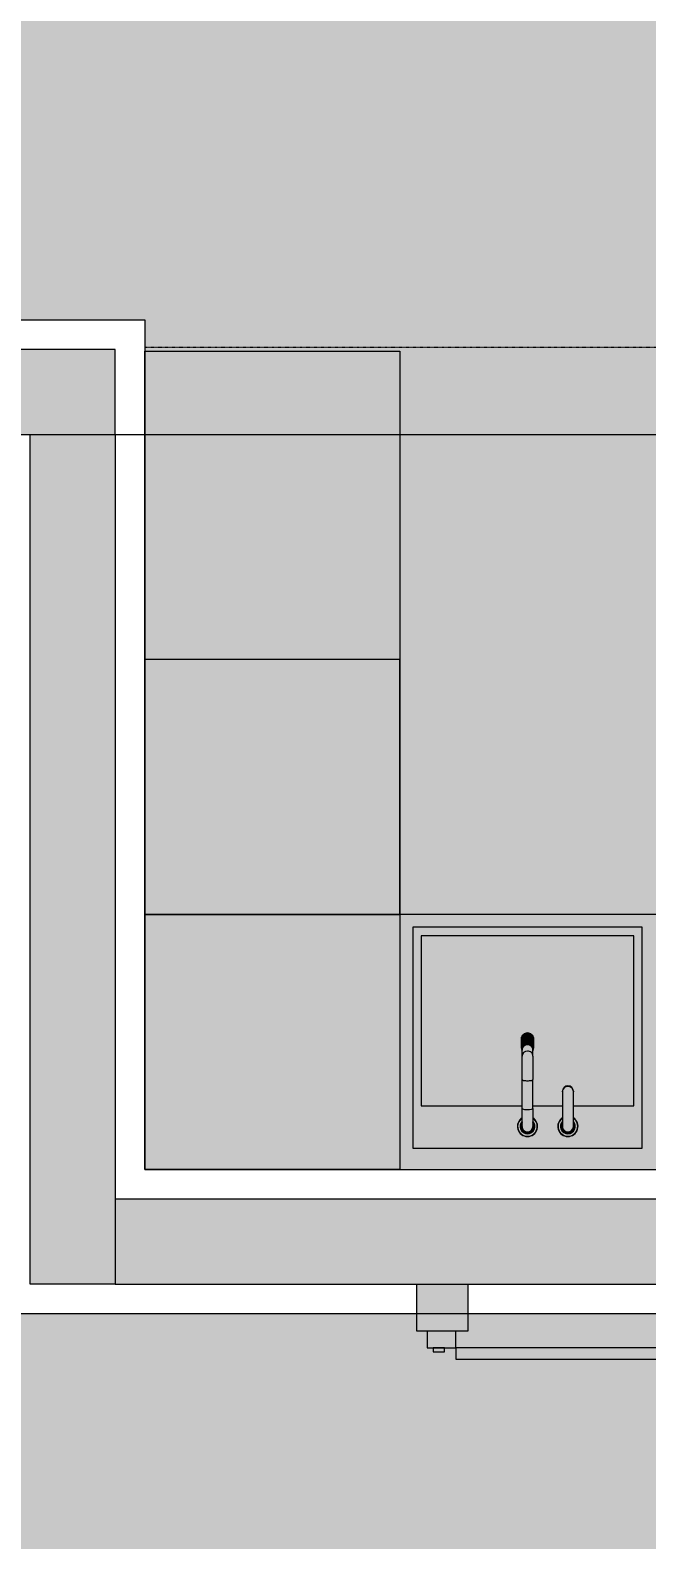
# Model space of a CAD drawing. Header units: millimetres. Extents: x 475206255 to 476720147, y 4620882299 to 4621447368.
# Drawn here: x 475291532 to 475292983, y 4621100015 to 4621103568 of the extents above; entities that cross this region are included whole.
import ezdxf

# ---------------------------------------------------------------- set-up
doc = ezdxf.new("R2010")
doc.units = ezdxf.units.MM
doc.header["$MEASUREMENT"] = 0
doc.linetypes.add('ACAD_ISO02W100', pattern=[7.5, 6, -1.5])
doc.linetypes.add('dash fine 0_25', pattern=[0.5952, 0.2976, -0.2976])
for name, color, linetype, lineweight in [('2D Drafting - General_Pen_No__250_Pen_No__7_Pen_No__250', 7, 'Continuous', 0), ('2D Drafting - General_Pen_No__250_Pen_No__7_Pen_No__7', 7, 'Continuous', 0), ('2D Drafting - General_Pen_No__7_Pen_No__7_Pen_No__7', 7, 'Continuous', 0), ('Doors_Pen_No__7_Pen_No__7_Pen_No__7', 7, 'Continuous', 0), ('G-Anno-Nplt_Pen_No__151', 151, 'Continuous', 0), ('G-Anno-Nplt_Pen_No__4', 7, 'Continuous', 0), ('New_--------AVEJI_MODZRAVI_Pen_No__7', 7, 'Continuous', 0), ('New_--------AVEJI_UDZRAVI_Pen_No__7', 7, 'Continuous', 0), ('zoma_Pen_No__142', 142, 'Continuous', 0), ('zoma_Pen_No__5_Pen_No__5', 5, 'Continuous', 0)]:
    doc.layers.add(name, color=color, linetype=linetype, lineweight=lineweight)
doc.layers.add('New_--aveji_Pen_No__251', color=7, linetype='Continuous', lineweight=0, true_color=0x656565)
doc.layers.add('zoma', color=7, linetype='Continuous')
doc.styles.add('GENERATED_STYLE_2', font='arial.ttf')
doc.dimstyles.new('GENERATED_STYLE__3', dxfattribs={"dimtxt": 200, "dimasz": 64.421331, "dimexe": 0.18, "dimexo": 3, "dimgap": 0, "dimtad": 1, "dimtih": 1, "dimtoh": 1, "dimlfac": 0.001, "dimzin": 0, "dimdsep": 46, "dimtxsty": 'GENERATED_STYLE_2', "dimblk": 'ARROWHEAD_2', "dimblk1": 'ARROWHEAD_2', "dimblk2": 'ARROWHEAD_2', "dimcen": 0.09, "dimclrd": 142, "dimclre": 142, "dimclrt": 142, "dimadec": 0, "dimazin": 0, "dimtfac": 1, "dimtdec": 4, "dimtmove": 0, "dimatfit": 3, "dimfxl": 1, "dimtolj": 1, "dimtzin": 0, "dimarcsym": 0})
doc.dimstyles.new('GENERATED_STYLE__9', dxfattribs={"dimtxt": 200, "dimasz": 64.421331, "dimexe": 0.18, "dimexo": 3, "dimgap": 0, "dimtad": 1, "dimlfac": 0.001, "dimzin": 0, "dimdsep": 46, "dimtxsty": 'GENERATED_STYLE_2', "dimblk": 'ARROWHEAD_2', "dimblk1": 'ARROWHEAD_2', "dimblk2": 'ARROWHEAD_2', "dimcen": 0.09, "dimclrd": 142, "dimclre": 142, "dimclrt": 142, "dimadec": 0, "dimazin": 0, "dimtfac": 1, "dimtdec": 4, "dimtmove": 0, "dimatfit": 3, "dimfxl": 1, "dimtolj": 1, "dimtzin": 0, "dimarcsym": 0})

# ---------------------------------------------------------------- blocks, each defined once
blk = doc.blocks.new('*D203', base_point=(475826095.8, 4621095193.2))
at = {"layer": 'zoma_Pen_No__142', "color": 142, "linetype": 'Continuous', "lineweight": 0, "transparency": 16777216}
for p, q in [((475299428.3, 4621110216.4), (475299428.3, 4621110257.9)), ((475299491.9, 4621110216.4), (475299364.8, 4621110216.4)), ((475299470.7, 4621110192), (475299386, 4621110240.9)), ((475299428.3, 4621095016.4), (475299428.3, 4621110216.4)), ((475299386, 4621095040.9), (475299470.7, 4621094992)), ((475299491.9, 4621095016.4), (475299364.8, 4621095016.4)), ((475299428.3, 4621094975), (475299428.3, 4621095016.4))]:
    blk.add_line(p, q, dxfattribs=at)
at = {"layer": 'zoma_Pen_No__142', "color": 142, "lineweight": 0, "transparency": 16777216, "insert": (475299388.3, 4621102273.2), "char_height": 200, "attachment_point": 7, "rotation": 90, "style": 'GENERATED_STYLE_2'}
blk.add_mtext('\\A1;{\\pql;\\fArial|b0|i0|c204|p0;\\W1.000000;15.20}', dxfattribs=at)
blk = doc.blocks.new('ARROWHEAD_2')
at = {"color": 0, "linetype": 'Continuous', "lineweight": 0}
for p, q in [((-0.378, -0.655), (0.378, 0.655)), ((0, 0), (-1, 0))]:
    blk.add_line(p, q, dxfattribs=at)
blk = doc.blocks.new('*D207', base_point=(475826095.8, 4621095193.2))
at = {"layer": 'zoma_Pen_No__142', "color": 142, "linetype": 'Continuous', "lineweight": 0, "transparency": 16777216}
for p, q in [((475298596.8, 4621102440.9), (475298681.6, 4621102392)), ((475298702.8, 4621102416.4), (475298575.6, 4621102416.4)), ((475298639.2, 4621099816.4), (475298639.2, 4621102416.4)), ((475298596.8, 4621099840.9), (475298681.6, 4621099792)), ((475298702.8, 4621099816.4), (475298575.6, 4621099816.4))]:
    blk.add_line(p, q, dxfattribs=at)
at = {"layer": 'zoma_Pen_No__142', "color": 142, "lineweight": 0, "transparency": 16777216, "char_height": 200, "attachment_point": 7, "rotation": 90, "style": 'GENERATED_STYLE_2'}
for s, insert in [('\\A1;{\\pql;\\fArial|b0|i0|c204|p0;\\W1.000000;0.40}', (475298599.2, 4621101858.1)), ('\\A1;{\\pql;\\fArial|b0|i0|c204|p0;\\W1.000000;2.60}', (475298599.2, 4621100849.5))]:
    blk.add_mtext(s, dxfattribs=dict(at, insert=insert))
blk = doc.blocks.new('*D208', base_point=(475826095.8, 4621095193.2))
at = {"layer": 'zoma_Pen_No__142', "color": 142, "linetype": 'Continuous', "lineweight": 0, "transparency": 16777216}
for p, q in [((475298596.8, 4621102840.9), (475298681.6, 4621102792)), ((475298702.8, 4621102816.4), (475298575.6, 4621102816.4)), ((475298639.2, 4621102416.4), (475298639.2, 4621102816.4)), ((475298596.8, 4621102440.9), (475298681.6, 4621102392)), ((475298702.8, 4621102416.4), (475298575.6, 4621102416.4))]:
    blk.add_line(p, q, dxfattribs=at)
blk = doc.blocks.new('*D209', base_point=(475826095.8, 4621095193.2))
at = {"layer": 'zoma_Pen_No__142', "color": 142, "linetype": 'Continuous', "lineweight": 0, "transparency": 16777216}
for p, q in [((475298702.8, 4621103215.9), (475298575.6, 4621103215.9)), ((475298596.8, 4621103240.4), (475298681.6, 4621103191.5)), ((475298639.2, 4621102816.4), (475298639.2, 4621103215.9)), ((475298596.8, 4621102840.9), (475298681.6, 4621102792)), ((475298702.8, 4621102816.4), (475298575.6, 4621102816.4))]:
    blk.add_line(p, q, dxfattribs=at)
blk = doc.blocks.new('*D1294', base_point=(475826095.8, 4621095193.2))
at = {"layer": 'zoma_Pen_No__142', "color": 142, "linetype": 'Continuous', "lineweight": 0, "transparency": 16777216}
for p, q in [((475288619.4, 4621111169.1), (475288619.4, 4621111296.2)), ((475295119.4, 4621111169.1), (475295119.4, 4621111296.2)), ((475288643.9, 4621111275), (475288595, 4621111190.3)), ((475295143.9, 4621111275), (475295095, 4621111190.3)), ((475288619.4, 4621111232.6), (475295119.4, 4621111232.6))]:
    blk.add_line(p, q, dxfattribs=at)
at = {"layer": 'zoma_Pen_No__142', "color": 142, "lineweight": 0, "transparency": 16777216, "char_height": 200, "attachment_point": 7, "style": 'GENERATED_STYLE_2'}
for s, insert in [('\\A1;{\\pql;\\fArial|b0|i0|c204|p0;\\W1.000000;6.50}', (475291602.5, 4621111272.6)), ('\\A1;{\\pql;\\fArial|b0|i0|c204|p0;\\W1.000000;0.40}', (475294561.1, 4621111272.6))]:
    blk.add_mtext(s, dxfattribs=dict(at, insert=insert))
blk = doc.blocks.new('*D1352', base_point=(475826095.8, 4621095193.2))
at = {"layer": 'zoma_Pen_No__142', "color": 142, "linetype": 'Continuous', "lineweight": 0, "transparency": 16777216}
for p, q in [((475288643.9, 4621160464.8), (475288595, 4621160380)), ((475288619.4, 4621160358.8), (475288619.4, 4621160486)), ((475295143.9, 4621160464.8), (475295095, 4621160380)), ((475295119.4, 4621160358.8), (475295119.4, 4621160486)), ((475288619.4, 4621160422.4), (475295119.4, 4621160422.4))]:
    blk.add_line(p, q, dxfattribs=at)
at = {"layer": 'zoma_Pen_No__142', "color": 142, "lineweight": 0, "transparency": 16777216, "char_height": 200, "attachment_point": 7, "style": 'GENERATED_STYLE_2'}
for s, insert in [('\\A1;{\\pql;\\fArial|b0|i0|c204|p0;\\W1.000000;6.50}', (475291602.5, 4621160462.4)), ('\\A1;{\\pql;\\fArial|b0|i0|c204|p0;\\W1.000000;0.40}', (475294561.1, 4621160462.4))]:
    blk.add_mtext(s, dxfattribs=dict(at, insert=insert))
blk = doc.blocks.new('*D1376', base_point=(475826095.8, 4621095193.2))
at = {"layer": 'zoma_Pen_No__142', "color": 142, "linetype": 'Continuous', "lineweight": 0, "transparency": 16777216}
for p, q in [((475288643.9, 4621141919.8), (475288595, 4621141835.1)), ((475288619.4, 4621141813.9), (475288619.4, 4621141941)), ((475295143.9, 4621141919.8), (475295095, 4621141835.1)), ((475295119.4, 4621141813.9), (475295119.4, 4621141941)), ((475288619.4, 4621141877.4), (475295119.4, 4621141877.4))]:
    blk.add_line(p, q, dxfattribs=at)
at = {"layer": 'zoma_Pen_No__142', "color": 142, "lineweight": 0, "transparency": 16777216, "char_height": 200, "attachment_point": 7, "style": 'GENERATED_STYLE_2'}
for s, insert in [('\\A1;{\\pql;\\fArial|b0|i0|c204|p0;\\W1.000000;6.50}', (475291602.5, 4621141917.4)), ('\\A1;{\\pql;\\fArial|b0|i0|c204|p0;\\W1.000000;0.40}', (475294561.1, 4621141917.4))]:
    blk.add_mtext(s, dxfattribs=dict(at, insert=insert))
blk = doc.blocks.new('*D1411', base_point=(475826095.8, 4621095193.2))
at = {"layer": 'zoma_Pen_No__142', "color": 142, "linetype": 'Continuous', "lineweight": 0, "transparency": 16777216}
for p, q in [((475288619.4, 4621209735.5), (475288619.4, 4621209862.6)), ((475295119.4, 4621209735.5), (475295119.4, 4621209862.6)), ((475288643.9, 4621209841.4), (475288595, 4621209756.6)), ((475295143.9, 4621209841.4), (475295095, 4621209756.6)), ((475288619.4, 4621209799), (475295119.4, 4621209799))]:
    blk.add_line(p, q, dxfattribs=at)
at = {"layer": 'zoma_Pen_No__142', "color": 142, "lineweight": 0, "transparency": 16777216, "char_height": 200, "attachment_point": 7, "style": 'GENERATED_STYLE_2'}
for s, insert in [('\\A1;{\\pql;\\fArial|b0|i0|c204|p0;\\W1.000000;6.50}', (475291602.5, 4621209839)), ('\\A1;{\\pql;\\fArial|b0|i0|c204|p0;\\W1.000000;0.40}', (475294561.1, 4621209839))]:
    blk.add_mtext(s, dxfattribs=dict(at, insert=insert))
blk = doc.blocks.new('*D1435', base_point=(475826095.8, 4621095193.2))
at = {"layer": 'zoma_Pen_No__142', "color": 142, "linetype": 'Continuous', "lineweight": 0, "transparency": 16777216}
for p, q in [((475288619.4, 4621191190.5), (475288619.4, 4621191317.7)), ((475295119.4, 4621191190.5), (475295119.4, 4621191317.7)), ((475288643.9, 4621191296.5), (475288595, 4621191211.7)), ((475295143.9, 4621191296.5), (475295095, 4621191211.7)), ((475288619.4, 4621191254.1), (475295119.4, 4621191254.1))]:
    blk.add_line(p, q, dxfattribs=at)
at = {"layer": 'zoma_Pen_No__142', "color": 142, "lineweight": 0, "transparency": 16777216, "char_height": 200, "attachment_point": 7, "style": 'GENERATED_STYLE_2'}
for s, insert in [('\\A1;{\\pql;\\fArial|b0|i0|c204|p0;\\W1.000000;6.50}', (475291602.5, 4621191294.1)), ('\\A1;{\\pql;\\fArial|b0|i0|c204|p0;\\W1.000000;0.40}', (475294561.1, 4621191294.1))]:
    blk.add_mtext(s, dxfattribs=dict(at, insert=insert))
blk = doc.blocks.new('*D1469', base_point=(475826095.8, 4621095193.2))
at = {"layer": 'zoma_Pen_No__142', "color": 142, "linetype": 'Continuous', "lineweight": 0, "transparency": 16777216}
for p, q in [((475288643.9, 4621259031.2), (475288595, 4621258946.4)), ((475288619.4, 4621258925.2), (475288619.4, 4621259052.4)), ((475295143.9, 4621259031.2), (475295095, 4621258946.4)), ((475295119.4, 4621258925.2), (475295119.4, 4621259052.4)), ((475288619.4, 4621258988.8), (475295119.4, 4621258988.8))]:
    blk.add_line(p, q, dxfattribs=at)
at = {"layer": 'zoma_Pen_No__142', "color": 142, "lineweight": 0, "transparency": 16777216, "char_height": 200, "attachment_point": 7, "style": 'GENERATED_STYLE_2'}
for s, insert in [('\\A1;{\\pql;\\fArial|b0|i0|c204|p0;\\W1.000000;6.50}', (475291602.5, 4621259028.8)), ('\\A1;{\\pql;\\fArial|b0|i0|c204|p0;\\W1.000000;0.40}', (475294561.1, 4621259028.8))]:
    blk.add_mtext(s, dxfattribs=dict(at, insert=insert))
blk = doc.blocks.new('*D1493', base_point=(475826095.8, 4621095193.2))
at = {"layer": 'zoma_Pen_No__142', "color": 142, "linetype": 'Continuous', "lineweight": 0, "transparency": 16777216}
for p, q in [((475288643.9, 4621240486.2), (475288595, 4621240401.5)), ((475288619.4, 4621240380.3), (475288619.4, 4621240507.4)), ((475295143.9, 4621240486.2), (475295095, 4621240401.5)), ((475295119.4, 4621240380.3), (475295119.4, 4621240507.4)), ((475288619.4, 4621240443.8), (475295119.4, 4621240443.8))]:
    blk.add_line(p, q, dxfattribs=at)
at = {"layer": 'zoma_Pen_No__142', "color": 142, "lineweight": 0, "transparency": 16777216, "char_height": 200, "attachment_point": 7, "style": 'GENERATED_STYLE_2'}
for s, insert in [('\\A1;{\\pql;\\fArial|b0|i0|c204|p0;\\W1.000000;6.50}', (475291602.5, 4621240483.8)), ('\\A1;{\\pql;\\fArial|b0|i0|c204|p0;\\W1.000000;0.40}', (475294561.1, 4621240483.8))]:
    blk.add_mtext(s, dxfattribs=dict(at, insert=insert))

msp = doc.modelspace()

# ---------------------------------------------------------------- hatches: boundary and pattern name
at = {"layer": '2D Drafting - General_Pen_No__250_Pen_No__7_Pen_No__7', "linetype": 'Continuous', "lineweight": 0}
for points in [[(475288631.925, 4621102816.431), (475288631.925, 4621102616.431), (475291731.925, 4621102616.431), (475291731.925, 4621102816.431)], [(475291731.925, 4621102616.431), (475291731.925, 4621100616.431), (475291531.925, 4621100616.431), (475291531.925, 4621102616.431)], [(475295331.925, 4621100816.431), (475291731.925, 4621100816.431), (475291731.925, 4621100616.431), (475295331.925, 4621100616.431)], [(475292561.911, 4621100505.807), (475292441.911, 4621100505.807), (475292441.911, 4621100616.431), (475292561.911, 4621100616.431)]]:
    msp.add_hatch(color=7, dxfattribs=at).paths.add_polyline_path(points)
at = {"layer": 'G-Anno-Nplt_Pen_No__151', "linetype": 'Continuous', "lineweight": 0, "true_color": 0x1f2f3f}
for points in [[(475288501.911, 4621102886.431), (475291801.925, 4621102886.431), (475291801.925, 4621100886.431), (475295261.911, 4621100886.431), (475295261.911, 4621101756.243), (475294861.911, 4621101756.243), (475294861.911, 4621102586.431), (475295061.911, 4621102586.431), (475295061.911, 4621102886.431), (475295261.911, 4621102886.431), (475295261.911, 4621109746.431), (475295061.911, 4621109746.431), (475295061.911, 4621109946.431), (475288701.911, 4621109946.431), (475288701.911, 4621106879.597), (475288631.911, 4621106879.597), (475288631.911, 4621105126.45), (475289031.911, 4621105126.45), (475289031.911, 4621104366.431), (475288501.911, 4621104366.431)], [(475295261.911, 4621095486.431), (475295261.911, 4621100546.431), (475291461.911, 4621100546.431), (475291461.911, 4621102546.431), (475289292.099, 4621102546.431), (475289292.099, 4621102146.431), (475288461.911, 4621102146.431), (475288461.911, 4621102346.431), (475288161.911, 4621102346.431), (475288161.911, 4621102906.356), (475286201.911, 4621102906.356), (475286201.911, 4621102316.168), (475285801.911, 4621102316.168), (475285801.911, 4621101569.883), (475285731.911, 4621101569.883), (475285731.911, 4621099344.938), (475285801.911, 4621099344.938), (475285801.911, 4621095286.438), (475288161.911, 4621095286.438), (475288161.911, 4621095486.431), (475288701.911, 4621095486.431), (475288701.911, 4621095286.438), (475295061.911, 4621095286.438), (475295061.911, 4621095486.431)]]:
    msp.add_hatch(color=169, dxfattribs=at).paths.add_polyline_path(points)

# ---------------------------------------------------------------- linework, layer by layer
at = {"layer": '2D Drafting - General_Pen_No__250_Pen_No__7_Pen_No__250', "color": 7, "linetype": 'Continuous', "lineweight": 0, "flags": 128}
for points in [[(475291731.925, 4621102616.431), (475291731.925, 4621100616.431), (475291531.925, 4621100616.431), (475291531.925, 4621102616.431)], [(475292561.911, 4621100505.807), (475292441.911, 4621100505.807), (475292441.911, 4621100616.431), (475292561.911, 4621100616.431)]]:
    msp.add_lwpolyline(points, close=True, dxfattribs=at)
at = {"layer": '2D Drafting - General_Pen_No__250_Pen_No__7_Pen_No__7', "color": 7, "linetype": 'Continuous', "lineweight": 0, "flags": 128}
for points in [[(475288631.925, 4621102816.431), (475288631.925, 4621102616.431), (475291731.925, 4621102616.431), (475291731.925, 4621102816.431)], [(475295331.925, 4621100816.431), (475291731.925, 4621100816.431), (475291731.925, 4621100616.431), (475295331.925, 4621100616.431)]]:
    msp.add_lwpolyline(points, close=True, dxfattribs=at)
at = {"layer": '2D Drafting - General_Pen_No__7_Pen_No__7_Pen_No__7', "color": 7, "linetype": 'Continuous', "lineweight": 0}
msp.add_arc((475292533.416, 4621100439.629), 794.311, 269.99831, 359.999991, dxfattribs=at)
at = {"layer": 'Doors_Pen_No__7_Pen_No__7_Pen_No__7', "color": 7, "linetype": 'Continuous', "lineweight": 0, "flags": 128}
for points in [[(475292465.683, 4621100505.807), (475292465.683, 4621100466.296), (475292533.416, 4621100466.296), (475292533.416, 4621100505.807)], [(475292480.083, 4621100466.296), (475292480.083, 4621100457.407), (475292506.75, 4621100457.407), (475292506.75, 4621100466.296)], [(475292533.416, 4621100466.296), (475292533.416, 4621100439.629), (475293327.727, 4621100439.629), (475293327.727, 4621100466.296)]]:
    msp.add_lwpolyline(points, close=True, dxfattribs=at)
at = {"layer": 'G-Anno-Nplt_Pen_No__4', "color": 7, "linetype": 'Continuous', "lineweight": 0, "flags": 128}
for points in [[(475288501.911, 4621102886.431), (475291801.925, 4621102886.431), (475291801.925, 4621100886.431), (475295261.911, 4621100886.431), (475295261.911, 4621101756.243), (475294861.911, 4621101756.243), (475294861.911, 4621102586.431), (475295061.911, 4621102586.431), (475295061.911, 4621102886.431), (475295261.911, 4621102886.431), (475295261.911, 4621109746.431), (475295061.911, 4621109746.431), (475295061.911, 4621109946.431), (475288701.911, 4621109946.431), (475288701.911, 4621106879.597), (475288631.911, 4621106879.597), (475288631.911, 4621105126.45), (475289031.911, 4621105126.45), (475289031.911, 4621104366.431), (475288501.911, 4621104366.431)], [(475295261.911, 4621095486.431), (475295261.911, 4621100546.431), (475291461.911, 4621100546.431), (475291461.911, 4621102546.431), (475289292.099, 4621102546.431), (475289292.099, 4621102146.431), (475288461.911, 4621102146.431), (475288461.911, 4621102346.431), (475288161.911, 4621102346.431), (475288161.911, 4621102906.356), (475286201.911, 4621102906.356), (475286201.911, 4621102316.168), (475285801.911, 4621102316.168), (475285801.911, 4621101569.883), (475285731.911, 4621101569.883), (475285731.911, 4621099344.938), (475285801.911, 4621099344.938), (475285801.911, 4621095286.438), (475288161.911, 4621095286.438), (475288161.911, 4621095486.431), (475288701.911, 4621095486.431), (475288701.911, 4621095286.438), (475295061.911, 4621095286.438), (475295061.911, 4621095486.431)]]:
    msp.add_lwpolyline(points, close=True, dxfattribs=at)
at = {"layer": 'New_--------AVEJI_MODZRAVI_Pen_No__7', "color": 7, "linetype": 'dash fine 0_25', "lineweight": 0}
msp.add_lwpolyline([(475295294.082, 4621101486.432), (475295294.081, 4621102820.8), (475291801.924, 4621102820.799)], dxfattribs=at)
at = {"layer": 'New_--------AVEJI_UDZRAVI_Pen_No__7', "color": 7, "linetype": 'Continuous', "lineweight": 0}
for p, q in [((475292401.924, 4621102086.432), (475291801.924, 4621102086.431)), ((475291801.924, 4621102086.431), (475291801.925, 4621101486.431)), ((475292401.925, 4621101486.432), (475292401.924, 4621102086.432)), ((475291801.925, 4621101486.431), (475292401.925, 4621101486.432))]:
    msp.add_line(p, q, dxfattribs=at)
for points in [[(475292401.925, 4621100886.431), (475291801.925, 4621100886.431), (475291801.925, 4621102812.056), (475292401.925, 4621102812.057)], [(475291801.925, 4621101486.431), (475291801.925, 4621100886.431), (475294801.925, 4621100886.432), (475294801.925, 4621101486.432)]]:
    msp.add_lwpolyline(points, close=True, dxfattribs=at)
at = {"layer": 'New_--aveji_Pen_No__251', "color": 251, "linetype": 'Continuous', "lineweight": 0, "true_color": 0x656565}
for p, q in [((475292687.701, 4621101172.628), (475292687.701, 4621101196.591)), ((475292687.959, 4621101197.747), (475292687.959, 4621101173.784)), ((475292687.962, 4621101197.748), (475292687.962, 4621101173.78)), ((475292689.604, 4621101177.32), (475292689.604, 4621101201.283)), ((475292690.34, 4621101202.263), (475292690.34, 4621101178.3)), ((475292690.342, 4621101202.263), (475292690.342, 4621101178.295)), ((475292692.914, 4621101203.48), (475292692.914, 4621101177.828)), ((475292693.381, 4621101181.007), (475292693.381, 4621101204.97)), ((475292694.482, 4621101205.624), (475292694.482, 4621101181.661)), ((475292694.483, 4621101205.624), (475292694.483, 4621101181.656)), ((475292697.039, 4621101205.933), (475292697.039, 4621101180.281)), ((475292698.455, 4621101183.126), (475292698.455, 4621101207.089)), ((475292699.754, 4621101207.32), (475292699.754, 4621101183.356)), ((475292701.906, 4621101206.794), (475292701.906, 4621101181.143)), ((475292704.055, 4621101183.357), (475292704.055, 4621101207.32)), ((475292705.353, 4621101207.09), (475292705.353, 4621101183.127)), ((475292706.772, 4621101205.933), (475292706.772, 4621101180.281)), ((475292709.327, 4621101181.663), (475292709.327, 4621101205.626)), ((475292710.428, 4621101204.971), (475292710.428, 4621101181.008)), ((475292710.898, 4621101203.48), (475292710.898, 4621101177.828)), ((475292713.47, 4621101178.302), (475292713.47, 4621101202.265)), ((475292714.206, 4621101201.286), (475292714.206, 4621101177.323)), ((475292715.852, 4621101173.787), (475292715.852, 4621101197.75)), ((475292716.111, 4621101196.594), (475292716.111, 4621101172.631)), ((475292716.111, 4621101168.804), (475292716.111, 4621101192.767)), ((475292687.701, 4621101172.627), (475292687.701, 4621101168.801)), ((475292687.705, 4621101172.619), (475292687.705, 4621101168.798)), ((475292689.026, 4621101153.364), (475292689.026, 4621101168.084)), ((475292689.026, 4621101098.244), (475292689.026, 4621101153.364)), ((475292714.786, 4621101153.364), (475292714.786, 4621101168.084)), ((475292714.786, 4621101153.364), (475292714.786, 4621101098.244)), ((475292689.026, 4621101030.202), (475292689.026, 4621101098.244)), ((475292714.786, 4621101030.202), (475292714.786, 4621101098.244)), ((475292784.097, 4621101069.197), (475292784.097, 4621101070.621)), ((475292784.097, 4621101069.197), (475292784.097, 4621100987.731)), ((475292809.856, 4621101070.621), (475292809.856, 4621101069.197)), ((475292809.856, 4621100987.731), (475292809.856, 4621101069.197)), ((475292689.026, 4621100987.731), (475292689.026, 4621101030.202)), ((475292714.786, 4621101036.167), (475292784.097, 4621101036.167)), ((475292714.786, 4621101030.202), (475292714.786, 4621100987.731))]:
    msp.add_line(p, q, dxfattribs=at)
at = {"layer": 'New_--aveji_Pen_No__251', "color": 251, "linetype": 'ACAD_ISO02W100', "lineweight": 0, "true_color": 0x656565}
msp.add_lwpolyline([(475292401.925, 4621101486.431), (475292401.925, 4621100886.431)], dxfattribs=at)
at = {"layer": 'New_--aveji_Pen_No__251', "color": 251, "linetype": 'Continuous', "lineweight": 0, "true_color": 0x656565}
msp.add_lwpolyline([(475292971.982, 4621100936.431), (475292971.982, 4621101456.431), (475292431.867, 4621101456.431), (475292431.867, 4621100936.431)], close=True, dxfattribs=at)
msp.add_lwpolyline([(475292809.856, 4621101036.167), (475292951.982, 4621101036.167), (475292951.982, 4621101436.431), (475292451.867, 4621101436.431), (475292451.867, 4621101036.167), (475292689.026, 4621101036.167)], dxfattribs=at)
for centre, radius, start, end in [((475292701.906, 4621100987.731), 23.813, 122.741853, 269.99999), ((475292701.906, 4621100987.731), 23.805, 122.755079, 269.99999), ((475292701.906, 4621100987.731), 23.778, 122.79672, 269.99999), ((475292701.906, 4621100987.731), 23.724, 122.880345, 269.99999), ((475292701.906, 4621100987.731), 23.635, 123.0201, 269.999991), ((475292701.906, 4621100987.731), 23.146, 123.811186, 269.99999), ((475292701.906, 4621100987.731), 17.327, 138.016898, 269.999991), ((475292701.906, 4621100987.731), 16.761, 140.211065, 269.999991), ((475292701.906, 4621100987.731), 16.55, 141.097158, 269.99999), ((475292701.906, 4621100987.731), 16.328, 142.073579, 269.999989), ((475292701.906, 4621100987.731), 15.483, 146.287729, 269.999991), ((475292701.906, 4621100987.731), 13.402, 163.949096, 269.99999), ((475292701.906, 4621100987.731), 12.88, 179.999989, 269.999989), ((475292701.906, 4621100987.731), 23.813, 269.99999, 57.258126), ((475292701.906, 4621100987.731), 23.805, 269.99999, 57.244901), ((475292701.906, 4621100987.731), 23.778, 269.99999, 57.203259), ((475292701.906, 4621100987.731), 23.724, 269.99999, 57.119635), ((475292701.906, 4621100987.731), 23.635, 269.99999, 56.979879), ((475292701.906, 4621100987.731), 23.146, 269.99999, 56.188793), ((475292701.906, 4621100987.731), 17.327, 269.999989, 41.983081), ((475292701.906, 4621100987.731), 16.761, 269.999989, 39.788914), ((475292701.906, 4621100987.731), 16.55, 269.99999, 38.902821), ((475292701.906, 4621100987.731), 16.328, 269.99999, 37.926403), ((475292701.906, 4621100987.731), 15.483, 269.99999, 33.712249), ((475292701.906, 4621100987.731), 13.402, 269.99999, 16.050882), ((475292701.906, 4621100987.731), 12.88, 269.999991, 359.999989), ((475292796.977, 4621100987.731), 23.813, 122.741853, 269.99999), ((475292796.977, 4621100987.731), 23.805, 122.755079, 269.99999), ((475292796.977, 4621100987.731), 23.778, 122.79672, 269.99999), ((475292796.977, 4621100987.731), 23.724, 122.880345, 269.99999), ((475292796.977, 4621100987.731), 23.635, 123.020101, 269.99999), ((475292796.977, 4621100987.731), 23.146, 123.811186, 269.99999), ((475292796.977, 4621100987.731), 17.327, 138.016897, 269.99999), ((475292796.977, 4621100987.731), 16.761, 140.211065, 269.999991), ((475292796.977, 4621100987.731), 16.55, 141.09716, 269.999989), ((475292796.977, 4621100987.731), 16.328, 142.073579, 269.999989), ((475292796.977, 4621100987.731), 15.483, 146.287731, 269.99999), ((475292796.977, 4621100987.731), 13.402, 163.949096, 269.99999), ((475292796.977, 4621100987.731), 12.88, 179.999989, 359.999989), ((475292796.977, 4621100987.731), 23.813, 269.99999, 57.258126), ((475292796.977, 4621100987.731), 23.805, 269.99999, 57.2449), ((475292796.977, 4621100987.731), 23.778, 269.99999, 57.203259), ((475292796.977, 4621100987.731), 23.724, 269.99999, 57.119635), ((475292796.977, 4621100987.731), 23.635, 269.99999, 56.979879), ((475292796.977, 4621100987.731), 23.146, 269.99999, 56.188793), ((475292796.977, 4621100987.731), 17.327, 269.999989, 41.983083), ((475292796.977, 4621100987.731), 16.761, 269.999989, 39.788914), ((475292796.977, 4621100987.731), 16.55, 269.99999, 38.902821), ((475292796.977, 4621100987.731), 16.328, 269.99999, 37.926402), ((475292796.977, 4621100987.731), 15.483, 269.999991, 33.712248), ((475292796.977, 4621100987.731), 13.402, 269.99999, 16.050882)]:
    msp.add_arc(centre, radius, start, end, dxfattribs=at)
for centre, major_axis, ratio, start_param, end_param in [((475292701.906, 4621101194.679), (-14.367, 0), 0.88988826, 6.04085752, 6.13306298), ((475292701.906, 4621101194.679), (14.367, 0), 0.88988826, 2.50656581, 2.59877124), ((475292701.906, 4621101197.309), (11.65, 0), 0.88988826, 2.43337848, 2.52271967), ((475292701.906, 4621101194.679), (14.367, 0), 0.88988826, 2.1138667, 2.20607215), ((475292701.906, 4621101197.309), (11.65, 0), 0.88988826, 0.96516341, 2.17677225), ((475292701.906, 4621101194.679), (14.367, 0), 0.88988826, 1.72116761, 1.81337306), ((475292701.906, 4621101194.679), (14.367, 0), 0.88988826, 1.32846851, 1.42067396), ((475292701.906, 4621101194.679), (14.367, 0), 0.88988826, 0.93576945, 1.0279749), ((475292701.906, 4621101197.309), (11.65, 0), 0.88988826, 0.61899318, 0.70850893), ((475292701.906, 4621101194.679), (14.367, 0), 0.88988826, 0.54307036, 0.63527579), ((475292701.906, 4621101194.679), (14.367, 0), 0.88988826, 0.15037124, 0.24257672), ((475292701.906, 4621101170.716), (-14.367, 0), 0.88988826, 0.15037128, 0.24257675), ((475292701.906, 4621101170.716), (-14.367, 0), 0.88988826, 6.04085752, 6.13306298), ((475292701.906, 4621101170.126), (-13.515, 0), 0.88988826, 5.97150322, 6.20249388), ((475292701.906, 4621101170.126), (-13.515, 0), 0.88988826, 0.08101703, 0.30793907), ((475292701.906, 4621101168.084), (-12.88, 0), 0.88988826, 4.71238898, 6.28318537), ((475292701.906, 4621101153.364), (-12.88, 0), 0.88988826, 4.71238898, 6.28318529), ((475292701.906, 4621101169.909), (-12.82, 0), 0.88988826, 5.90207239, 6.27165027), ((475292701.906, 4621101169.909), (-12.82, 0), 0.88988826, 0.01158619, 0.05090815), ((475292701.906, 4621101170.716), (14.367, 0), 0.88988826, 2.50656575, 2.59877124), ((475292701.906, 4621101170.126), (13.515, 0), 0.88988826, 2.43721151, 2.66820216), ((475292701.906, 4621101169.909), (12.82, 0), 0.88988826, 2.36778067, 2.73735853), ((475292701.906, 4621101169.909), (12.82, 0), 0.88988826, 1.97508159, 2.34465942), ((475292701.906, 4621101170.126), (13.515, 0), 0.88988826, 2.04451241, 2.27550307), ((475292701.906, 4621101170.716), (14.367, 0), 0.88988826, 2.1138667, 2.20607211), ((475292701.906, 4621101169.909), (12.82, 0), 0.88988826, 1.58238248, 1.95196031), ((475292701.906, 4621101170.126), (13.515, 0), 0.88988826, 1.65181332, 1.882804), ((475292701.906, 4621101170.716), (14.367, 0), 0.88988826, 1.72116761, 1.81337305), ((475292701.906, 4621101168.084), (12.88, 0), 0.88988826, 0, 1.57079633), ((475292701.906, 4621101153.364), (12.88, 0), 0.88988826, 0, 1.57079633), ((475292701.906, 4621101169.909), (12.82, 0), 0.88988826, 1.1896834, 1.55926121), ((475292701.906, 4621101170.126), (13.515, 0), 0.88988826, 1.25911425, 1.49010492), ((475292701.906, 4621101170.716), (14.367, 0), 0.88988826, 1.32846853, 1.42067397), ((475292701.906, 4621101169.909), (12.82, 0), 0.88988826, 0.79698428, 1.16656211), ((475292701.906, 4621101170.126), (13.515, 0), 0.88988826, 0.86641516, 1.09740584), ((475292701.906, 4621101170.716), (14.367, 0), 0.88988826, 0.93576945, 1.02797489), ((475292701.906, 4621101169.909), (12.82, 0), 0.88988826, 0.40428518, 0.77386301), ((475292701.906, 4621101170.126), (13.515, 0), 0.88988826, 0.47371609, 0.70470675), ((475292701.906, 4621101170.716), (14.367, 0), 0.88988826, 0.54307036, 0.63527578), ((475292701.906, 4621101169.909), (12.82, 0), 0.88988826, 0.01158613, 0.38116395), ((475292701.906, 4621101169.909), (12.82, 0), 0.88988826, 6.23227714, 6.27165012), ((475292701.906, 4621101170.126), (13.515, 0), 0.88988826, 0.08101702, 0.31200766), ((475292701.906, 4621101170.126), (13.515, 0), 0.88988826, 5.97524623, 6.20249388), ((475292701.906, 4621101170.716), (14.367, 0), 0.88988826, 6.04085749, 6.13306294), ((475292701.906, 4621101170.716), (14.367, 0), 0.88988826, 0.15037132, 0.24257672), ((475292701.906, 4621101098.244), (-12.88, 0), 0.23905575, -0.00000006, 1.57079633), ((475292701.906, 4621101098.244), (-12.88, 0), 0.23905575, 1.57079633, 3.14159283), ((475292796.977, 4621101070.621), (12.88, 0), 0.98480506, 0.00000022, 3.14159287), ((475292796.977, 4621101069.197), (-12.88, 0), 0.98480799, 3.14159264, 6.28318537), ((475292701.906, 4621101030.202), (-12.88, 0), 0.23905575, -0.00000006, 1.57079633), ((475292701.906, 4621101030.202), (-12.88, 0), 0.23905575, 1.57079633, 3.14159259)]:
    msp.add_ellipse(centre, major_axis=major_axis, ratio=ratio, start_param=start_param, end_param=end_param, dxfattribs=at)
for points in [[(475292689.055, 4621101198.945), (475292688.702, 4621101198.566), (475292688.338, 4621101198.167), (475292687.962, 4621101197.748)], [(475292689.604, 4621101199.387), (475292689.424, 4621101199.243), (475292689.241, 4621101199.095), (475292689.055, 4621101198.945)], [(475292691.622, 4621101203.04), (475292691.209, 4621101202.796), (475292690.782, 4621101202.538), (475292690.342, 4621101202.263)], [(475292692.797, 4621101203.456), (475292692.416, 4621101203.324), (475292692.025, 4621101203.186), (475292691.622, 4621101203.04)], [(475292692.914, 4621101203.48), (475292692.875, 4621101203.472), (475292692.836, 4621101203.464), (475292692.797, 4621101203.456)], [(475292692.935, 4621101203.578), (475292692.928, 4621101203.545), (475292692.921, 4621101203.512), (475292692.914, 4621101203.48)], [(475292693.148, 4621101204.398), (475292693.075, 4621101204.121), (475292693.004, 4621101203.847), (475292692.935, 4621101203.578)], [(475292693.381, 4621101204.97), (475292693.301, 4621101204.781), (475292693.223, 4621101204.59), (475292693.148, 4621101204.398)], [(475292695.755, 4621101205.949), (475292695.344, 4621101205.851), (475292694.92, 4621101205.743), (475292694.483, 4621101205.624)], [(475292696.924, 4621101205.95), (475292696.545, 4621101205.953), (475292696.155, 4621101205.953), (475292695.755, 4621101205.949)], [(475292697.039, 4621101205.933), (475292697.001, 4621101205.938), (475292696.962, 4621101205.944), (475292696.924, 4621101205.95)], [(475292697.103, 4621101206.016), (475292697.082, 4621101205.988), (475292697.061, 4621101205.96), (475292697.039, 4621101205.933)], [(475292697.749, 4621101206.684), (475292697.528, 4621101206.459), (475292697.313, 4621101206.236), (475292697.103, 4621101206.016)], [(475292698.455, 4621101207.089), (475292698.212, 4621101206.958), (475292697.977, 4621101206.823), (475292697.749, 4621101206.684)], [(475292700.825, 4621101207.229), (475292700.479, 4621101207.266), (475292700.122, 4621101207.295), (475292699.754, 4621101207.319)], [(475292701.808, 4621101206.849), (475292701.49, 4621101206.976), (475292701.162, 4621101207.102), (475292700.825, 4621101207.229)], [(475292701.906, 4621101206.794), (475292701.874, 4621101206.812), (475292701.841, 4621101206.831), (475292701.808, 4621101206.849)], [(475292702.003, 4621101206.849), (475292701.97, 4621101206.831), (475292701.938, 4621101206.812), (475292701.906, 4621101206.794)], [(475292702.983, 4621101207.229), (475292702.647, 4621101207.103), (475292702.321, 4621101206.976), (475292702.003, 4621101206.849)], [(475292704.055, 4621101207.32), (475292703.686, 4621101207.296), (475292703.329, 4621101207.266), (475292702.983, 4621101207.229)], [(475292706.059, 4621101206.685), (475292705.831, 4621101206.823), (475292705.596, 4621101206.958), (475292705.353, 4621101207.089)], [(475292706.708, 4621101206.016), (475292706.498, 4621101206.237), (475292706.281, 4621101206.46), (475292706.059, 4621101206.685)], [(475292706.772, 4621101205.933), (475292706.751, 4621101205.96), (475292706.73, 4621101205.988), (475292706.708, 4621101206.016)], [(475292706.888, 4621101205.95), (475292706.849, 4621101205.944), (475292706.811, 4621101205.938), (475292706.772, 4621101205.933)], [(475292708.053, 4621101205.951), (475292707.654, 4621101205.954), (475292707.265, 4621101205.954), (475292706.888, 4621101205.95)], [(475292709.327, 4621101205.626), (475292708.889, 4621101205.745), (475292708.464, 4621101205.853), (475292708.053, 4621101205.951)], [(475292710.661, 4621101204.4), (475292710.586, 4621101204.59), (475292710.508, 4621101204.779), (475292710.428, 4621101204.965)], [(475292710.877, 4621101203.578), (475292710.807, 4621101203.848), (475292710.735, 4621101204.122), (475292710.661, 4621101204.4)], [(475292710.898, 4621101203.48), (475292710.891, 4621101203.512), (475292710.884, 4621101203.545), (475292710.877, 4621101203.578)], [(475292711.014, 4621101203.456), (475292710.975, 4621101203.464), (475292710.937, 4621101203.472), (475292710.898, 4621101203.48)], [(475292712.187, 4621101203.043), (475292711.785, 4621101203.188), (475292711.394, 4621101203.326), (475292711.014, 4621101203.456)], [(475292713.47, 4621101202.265), (475292713.029, 4621101202.54), (475292712.601, 4621101202.799), (475292712.187, 4621101203.043)], [(475292714.756, 4621101198.948), (475292714.57, 4621101199.099), (475292714.386, 4621101199.246), (475292714.206, 4621101199.389)], [(475292715.852, 4621101197.75), (475292715.475, 4621101198.169), (475292715.11, 4621101198.569), (475292714.756, 4621101198.948)], [(475292688.434, 4621101171.095), (475292688.197, 4621101171.583), (475292687.953, 4621101172.094), (475292687.701, 4621101172.628)], [(475292687.705, 4621101168.798), (475292687.956, 4621101168.912), (475292688.199, 4621101169.03), (475292688.435, 4621101169.153)], [(475292689.026, 4621101166.452), (475292688.681, 4621101166.83), (475292688.326, 4621101167.228), (475292687.96, 4621101167.645)], [(475292687.962, 4621101173.78), (475292688.333, 4621101173.784), (475292688.693, 4621101173.795), (475292689.042, 4621101173.814)], [(475292689.087, 4621101170.041), (475292688.875, 4621101170.38), (475292688.658, 4621101170.731), (475292688.434, 4621101171.095)], [(475292688.435, 4621101169.153), (475292688.658, 4621101169.363), (475292688.875, 4621101169.571), (475292689.087, 4621101169.777)], [(475292689.042, 4621101173.814), (475292689.371, 4621101173.927), (475292689.693, 4621101174.039), (475292690.006, 4621101174.153)], [(475292689.087, 4621101169.777), (475292689.116, 4621101169.791), (475292689.145, 4621101169.805), (475292689.175, 4621101169.819)], [(475292689.179, 4621101169.846), (475292689.149, 4621101169.911), (475292689.118, 4621101169.976), (475292689.087, 4621101170.041)], [(475292689.877, 4621101175.609), (475292689.789, 4621101176.154), (475292689.698, 4621101176.725), (475292689.604, 4621101177.32)], [(475292690.119, 4621101174.396), (475292690.04, 4621101174.787), (475292689.96, 4621101175.191), (475292689.877, 4621101175.609)], [(475292690.006, 4621101174.153), (475292690.056, 4621101174.154), (475292690.107, 4621101174.155), (475292690.157, 4621101174.157)], [(475292690.157, 4621101174.157), (475292690.144, 4621101174.236), (475292690.132, 4621101174.316), (475292690.119, 4621101174.396)], [(475292690.342, 4621101178.295), (475292690.777, 4621101178.157), (475292691.198, 4621101178.03), (475292691.607, 4621101177.914)], [(475292691.607, 4621101177.914), (475292691.993, 4621101177.9), (475292692.37, 4621101177.889), (475292692.736, 4621101177.882)], [(475292692.736, 4621101177.882), (475292692.796, 4621101177.864), (475292692.855, 4621101177.846), (475292692.914, 4621101177.828)], [(475292692.914, 4621101177.828), (475292692.924, 4621101177.908), (475292692.935, 4621101177.988), (475292692.946, 4621101178.069)], [(475292692.946, 4621101178.069), (475292693.012, 4621101178.461), (475292693.08, 4621101178.868), (475292693.15, 4621101179.288)], [(475292693.15, 4621101179.288), (475292693.225, 4621101179.836), (475292693.302, 4621101180.409), (475292693.381, 4621101181.007)], [(475292694.483, 4621101181.656), (475292694.915, 4621101181.364), (475292695.334, 4621101181.088), (475292695.74, 4621101180.829)], [(475292695.74, 4621101180.829), (475292696.124, 4621101180.678), (475292696.499, 4621101180.534), (475292696.863, 4621101180.398)], [(475292696.863, 4621101180.398), (475292696.922, 4621101180.359), (475292696.981, 4621101180.32), (475292697.039, 4621101180.281)], [(475292697.039, 4621101180.281), (475292697.072, 4621101180.353), (475292697.104, 4621101180.426), (475292697.137, 4621101180.499)], [(475292697.137, 4621101180.499), (475292697.338, 4621101180.844), (475292697.545, 4621101181.202), (475292697.757, 4621101181.573)], [(475292697.757, 4621101181.573), (475292697.983, 4621101182.067), (475292698.215, 4621101182.585), (475292698.455, 4621101183.126)], [(475292699.754, 4621101183.351), (475292700.117, 4621101182.918), (475292700.47, 4621101182.506), (475292700.812, 4621101182.114)], [(475292700.812, 4621101182.114), (475292701.136, 4621101181.838), (475292701.451, 4621101181.572), (475292701.757, 4621101181.317)], [(475292701.757, 4621101181.317), (475292701.807, 4621101181.258), (475292701.857, 4621101181.2), (475292701.906, 4621101181.143)], [(475292701.906, 4621101181.143), (475292701.955, 4621101181.2), (475292702.004, 4621101181.258), (475292702.054, 4621101181.317)], [(475292702.054, 4621101181.317), (475292702.359, 4621101181.572), (475292702.673, 4621101181.838), (475292702.995, 4621101182.114)], [(475292702.995, 4621101182.114), (475292703.338, 4621101182.508), (475292703.691, 4621101182.922), (475292704.055, 4621101183.357)], [(475292705.352, 4621101183.122), (475292705.592, 4621101182.582), (475292705.825, 4621101182.066), (475292706.051, 4621101181.574)], [(475292706.051, 4621101181.574), (475292706.264, 4621101181.203), (475292706.472, 4621101180.845), (475292706.674, 4621101180.499)], [(475292706.674, 4621101180.499), (475292706.707, 4621101180.426), (475292706.74, 4621101180.353), (475292706.772, 4621101180.281)], [(475292706.772, 4621101180.281), (475292706.831, 4621101180.32), (475292706.889, 4621101180.359), (475292706.948, 4621101180.398)], [(475292706.948, 4621101180.398), (475292707.312, 4621101180.535), (475292707.685, 4621101180.679), (475292708.068, 4621101180.831)], [(475292708.068, 4621101180.831), (475292708.475, 4621101181.092), (475292708.894, 4621101181.369), (475292709.327, 4621101181.663)], [(475292710.426, 4621101181.004), (475292710.505, 4621101180.408), (475292710.583, 4621101179.837), (475292710.658, 4621101179.291)], [(475292710.658, 4621101179.291), (475292710.729, 4621101178.87), (475292710.798, 4621101178.462), (475292710.865, 4621101178.069)], [(475292710.865, 4621101178.069), (475292710.876, 4621101177.988), (475292710.887, 4621101177.908), (475292710.898, 4621101177.828)], [(475292710.898, 4621101177.828), (475292710.957, 4621101177.846), (475292711.016, 4621101177.864), (475292711.075, 4621101177.883)], [(475292711.075, 4621101177.883), (475292711.441, 4621101177.891), (475292711.816, 4621101177.902), (475292712.202, 4621101177.917)], [(475292712.202, 4621101177.917), (475292712.612, 4621101178.034), (475292713.034, 4621101178.162), (475292713.47, 4621101178.302)], [(475292713.655, 4621101174.157), (475292713.705, 4621101174.155), (475292713.755, 4621101174.154), (475292713.806, 4621101174.153)], [(475292713.693, 4621101174.397), (475292713.68, 4621101174.316), (475292713.667, 4621101174.236), (475292713.655, 4621101174.157)], [(475292713.933, 4621101175.613), (475292713.851, 4621101175.193), (475292713.771, 4621101174.788), (475292713.693, 4621101174.397)], [(475292713.806, 4621101174.153), (475292714.118, 4621101174.041), (475292714.439, 4621101173.929), (475292714.769, 4621101173.818)], [(475292714.202, 4621101177.319), (475292714.11, 4621101176.725), (475292714.02, 4621101176.156), (475292713.933, 4621101175.613)], [(475292714.637, 4621101169.819), (475292714.666, 4621101169.805), (475292714.696, 4621101169.791), (475292714.725, 4621101169.778)], [(475292714.725, 4621101170.041), (475292714.694, 4621101169.976), (475292714.663, 4621101169.911), (475292714.632, 4621101169.847)], [(475292715.377, 4621101171.099), (475292715.154, 4621101170.734), (475292714.937, 4621101170.381), (475292714.725, 4621101170.041)], [(475292714.725, 4621101169.778), (475292714.937, 4621101169.573), (475292715.154, 4621101169.366), (475292715.377, 4621101169.157)], [(475292714.769, 4621101173.818), (475292715.119, 4621101173.8), (475292715.48, 4621101173.79), (475292715.852, 4621101173.787)], [(475292715.849, 4621101167.647), (475292715.484, 4621101167.23), (475292715.13, 4621101166.833), (475292714.786, 4621101166.455)], [(475292716.107, 4621101172.629), (475292715.856, 4621101172.096), (475292715.613, 4621101171.586), (475292715.377, 4621101171.099)], [(475292715.377, 4621101169.157), (475292715.614, 4621101169.035), (475292715.859, 4621101168.917), (475292716.111, 4621101168.804)]]:
    msp.add_open_spline(points, degree=3, dxfattribs=at)
at = {"layer": 'zoma_Pen_No__5_Pen_No__5', "color": 5, "linetype": 'Continuous', "lineweight": 0}
msp.add_line((475228383.402, 4621102616.431), (475300611.008, 4621102616.431), dxfattribs=at)

# ---------------------------------------------------------------- dimensions: what is measured, and where the dimension line sits
at = {"layer": 'zoma', "color": 142, "linetype": 'Continuous', "lineweight": 0}
for base, p1, p2, picture, middle in [((475295119.447, 4621258988.783), (475288619.441, 4621006290.231), (475295119.447, 4621006360.231), '*D1469', (475291861.44, 4621259128.783)), ((475295119.441, 4621240443.837), (475288619.441, 4620991490.231), (475295119.441, 4620991090.231), '*D1493', (475291861.437, 4621240583.837)), ((475295119.447, 4621209799.032), (475288619.441, 4621006290.231), (475295119.447, 4621006360.231), '*D1411', (475291861.44, 4621209939.032)), ((475295119.441, 4621191254.086), (475288619.441, 4620991490.231), (475295119.441, 4620991090.231), '*D1435', (475291861.437, 4621191394.086)), ((475295119.447, 4621160422.38), (475288619.441, 4621006290.231), (475295119.447, 4621006360.231), '*D1352', (475291861.44, 4621160562.38)), ((475295119.441, 4621141877.434), (475288619.441, 4620991490.231), (475295119.441, 4620991090.231), '*D1376', (475291861.437, 4621142017.434)), ((475295119.447, 4621111232.645), (475288619.441, 4621006290.231), (475295119.447, 4621006360.231), '*D1294', (475291861.44, 4621111372.645))]:
    dim = msp.add_linear_dim(base=base, p1=p1, p2=p2, dimstyle='GENERATED_STYLE__3', dxfattribs=at)
    dim.commit()
    dim.dimension.update_dxf_attribs({"geometry": picture, "text_midpoint": middle, "dimtype": 160})
for base, p1, p2, picture, middle in [((475299428.336, 4621110216.431), (475233411.312, 4621095016.431), (475233411.312, 4621110216.431), '*D203', (475299288.336, 4621102608.258)), ((475298639.208, 4621103215.941), (475233411.312, 4621102816.431), (475295505.085, 4621103215.941), '*D209', (475298499.208, 4621103499.354)), ((475298639.208, 4621102816.431), (475233411.312, 4621102416.431), (475233411.312, 4621102816.431), '*D208', (475298499.208, 4621102117.01)), ((475298639.208, 4621102416.431), (475233411.312, 4621099816.431), (475233411.312, 4621102416.431), '*D207', (475298499.208, 4621101108.427))]:
    dim = msp.add_linear_dim(base=base, p1=p1, p2=p2, angle=90, dimstyle='GENERATED_STYLE__9', dxfattribs=at)
    dim.commit()
    dim.dimension.update_dxf_attribs({"geometry": picture, "text_midpoint": middle, "dimtype": 160, "text_rotation": 90})

doc.saveas('drawing.dxf')
